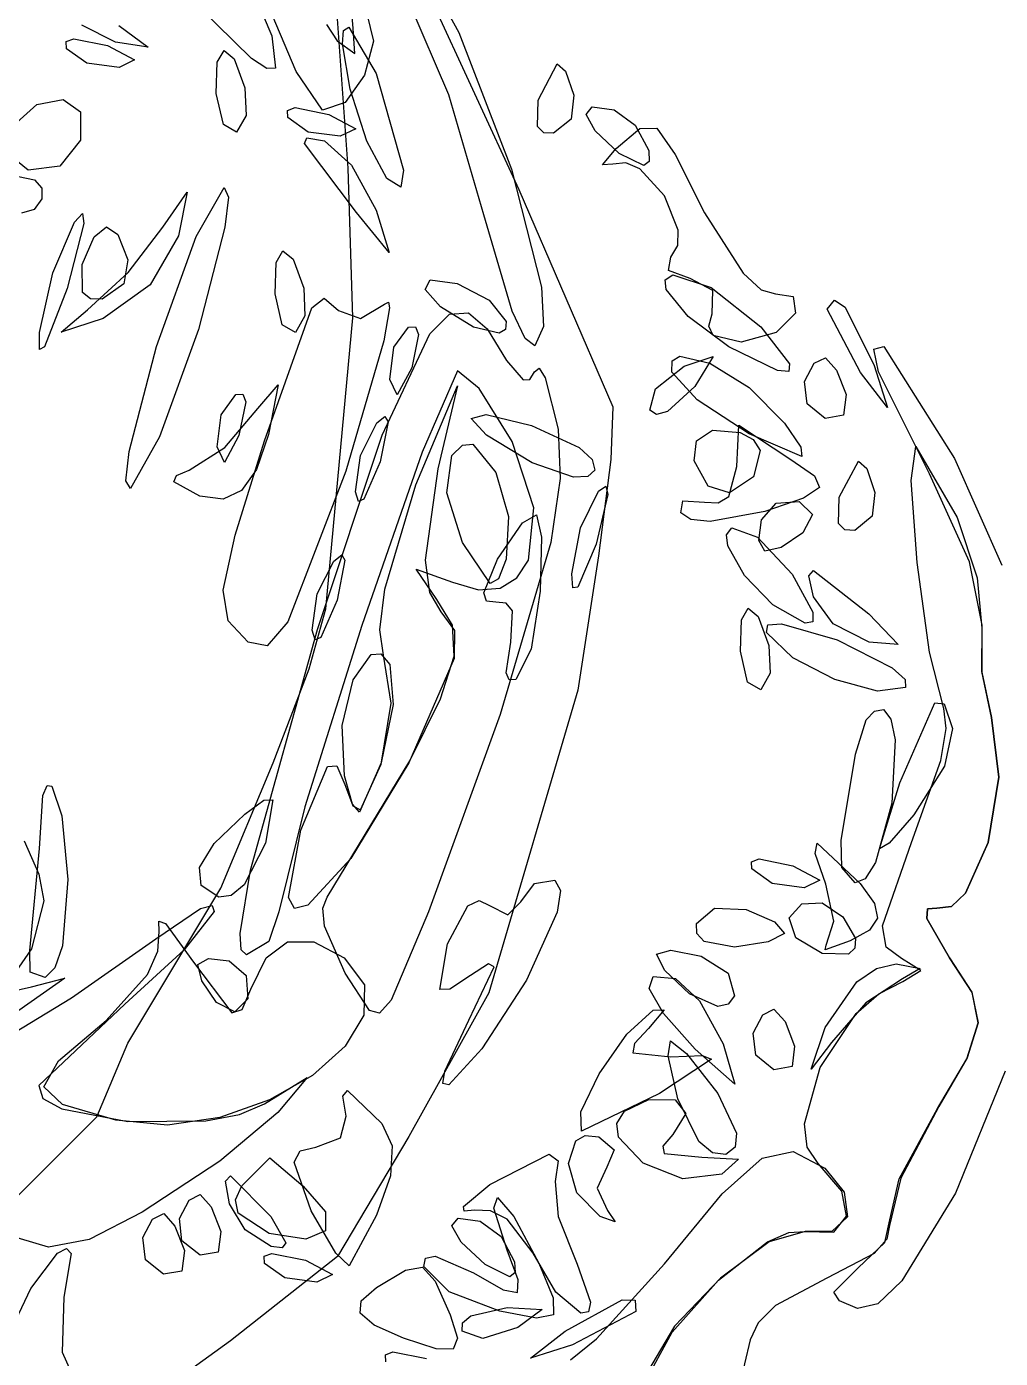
# Model space of a CAD drawing. Extents: x -886 to 651, y -59 to 942.
# Drawn here: x -195.54 to -174.83, y 28.37 to 56.71 of the extents above; entities that cross this region are included whole.
import ezdxf

# ---------------------------------------------------------------- set-up
doc = ezdxf.new("R2010")
doc.units = 0

msp = doc.modelspace()

# ---------------------------------------------------------------- linework, layer by layer
at = {"layer": 'IMAGES'}
for p, q in [((-187.19731, 57.859328), (-185.071933, 53.237257)), ((-188.70275, 53.691373), (-188.92968, 56.869108)), ((-188.5996, 50.513638), (-188.70275, 53.691373)), ((-185.071933, 53.237257), (-183.07035, 48.615188)), ((-189.17772, 44.322228), (-188.5996, 50.513638)), ((-183.07035, 48.615188), (-183.116653, 47.499621)), ((-183.116653, 47.499621), (-183.379521, 45.447737)), ((-183.379521, 45.447737), (-183.81254, 42.589798)), ((-189.525926, 43.045671), (-189.17772, 44.322228)), ((-190.29198, 41.042002), (-189.525926, 43.045671)), ((-183.81254, 42.589798), (-185.71098, 36.152298)), ((-191.40624, 38.380818), (-190.29198, 41.042002)), ((-193.38671, 35.078088), (-191.40624, 38.380818)), ((-185.71098, 36.152298), (-187.413212, 33.098043)), ((-194.04687, 33.509728), (-193.38671, 35.078088)), ((-196.68944, 30.869108), (-194.04687, 33.509728)), ((-187.413212, 33.098043), (-188.92973, 30.539018)), ((-188.92973, 30.539018), (-191.199907, 28.744259)), ((-191.199907, 28.744259), (-194.21293, 26.578078))]:
    msp.add_line(p, q, dxfattribs=at)
at = {"layer": 'Layer 1'}
for p, q in [((-187.68934, 59.029459), (-186.349335, 56.580555)), ((-190.98927, 58.10323), (-190.3258, 56.506524)), ((-189.805695, 55.753217), (-190.534815, 57.47198)), ((-190.757182, 56.027756), (-191.87218, 57.123334)), ((-188.59519, 56.664317), (-188.634779, 57.19041)), ((-188.30347, 56.975203), (-188.15851, 56.394943)), ((-186.561154, 55.25298), (-187.38683, 57.185109)), ((-193.64985, 56.378262), (-194.362088, 56.73985)), ((-193.57945, 56.72639), (-192.951376, 56.271117)), ((-189.158583, 56.749165), (-188.93071, 56.403878)), ((-188.801324, 56.620254), (-188.68896, 56.69341)), ((-188.68896, 56.69341), (-188.10657, 55.705034)), ((-188.558238, 56.134384), (-188.59519, 56.664317)), ((-194.693515, 56.386055), (-194.532153, 56.448818)), ((-194.68635, 56.23642), (-194.693515, 56.386055)), ((-194.532153, 56.448818), (-193.81784, 56.30476)), ((-192.951376, 56.271117), (-193.64985, 56.378262)), ((-190.3258, 56.506524), (-190.24508, 55.818426)), ((-188.93071, 56.403878), (-188.558238, 56.134384)), ((-188.823437, 56.337928), (-188.801324, 56.620254)), ((-188.15851, 56.394943), (-188.354744, 55.671181)), ((-186.349335, 56.580555), (-185.223525, 53.670568)), ((-194.258423, 55.927209), (-194.68635, 56.23642)), ((-193.81784, 56.30476), (-193.243836, 55.996525)), ((-191.484317, 55.950589), (-191.338956, 56.199089)), ((-191.338956, 56.199089), (-191.125662, 56.020052)), ((-188.655034, 55.375743), (-188.823437, 56.337928)), ((-193.57317, 55.838516), (-194.258423, 55.927209)), ((-193.243836, 55.996525), (-193.57317, 55.83852)), ((-193.57317, 55.83852), (-193.57317, 55.838516)), ((-191.50748, 55.285064), (-191.484317, 55.950589)), ((-191.125662, 56.020052), (-190.8987, 55.402965)), ((-190.426399, 55.811611), (-190.757182, 56.027756)), ((-190.24508, 55.818426), (-190.426399, 55.811611)), ((-184.65905, 55.143209), (-184.25276, 55.910914)), ((-184.25276, 55.910914), (-184.07587, 55.756791)), ((-189.24622, 54.930753), (-189.805695, 55.753217)), ((-188.354744, 55.671181), (-188.761029, 55.088316)), ((-188.10657, 55.70504), (-187.522339, 53.653376)), ((-188.10657, 55.705034), (-188.10657, 55.70504)), ((-184.07587, 55.756791), (-183.90149, 55.246055)), ((-191.353229, 54.623881), (-191.50748, 55.285064)), ((-190.8987, 55.402965), (-190.870984, 54.817747)), ((-190.8987, 55.402965), (-190.8987, 55.402965)), ((-188.299998, 54.266817), (-188.655034, 55.375743)), ((-185.81266, 52.703309), (-186.561154, 55.25298)), ((-183.90149, 55.246055), (-183.958109, 54.739757)), ((-183.90149, 55.246055), (-183.90149, 55.246055)), ((-195.88747, 54.540159), (-195.318807, 55.0479)), ((-195.318807, 55.0479), (-194.762352, 55.156647)), ((-194.762352, 55.156647), (-194.394339, 54.89546)), ((-189.987205, 54.919399), (-189.825844, 54.982163)), ((-189.825844, 54.982163), (-189.11154, 54.838104)), ((-188.761029, 55.088316), (-189.24622, 54.930753)), ((-184.672484, 54.583201), (-184.65905, 55.143209)), ((-183.641605, 54.835956), (-183.507437, 55.000116)), ((-183.507437, 55.000116), (-183.0408, 54.933674)), ((-194.394339, 54.89546), (-194.391, 54.2934)), ((-190.870984, 54.817747), (-191.07426, 54.461607)), ((-189.98004, 54.769764), (-189.987205, 54.919399)), ((-189.552116, 54.460553), (-189.98004, 54.769764)), ((-189.11154, 54.838104), (-188.537528, 54.529869)), ((-183.958109, 54.739757), (-184.32987, 54.439725)), ((-183.44884, 54.489442), (-183.641605, 54.835956)), ((-183.0408, 54.933674), (-182.597466, 54.60806)), ((-191.07426, 54.461607), (-191.353229, 54.623881)), ((-188.86686, 54.37186), (-189.552116, 54.460553)), ((-188.537528, 54.529869), (-188.86686, 54.371864)), ((-184.540282, 54.447855), (-184.672484, 54.583201)), ((-184.32987, 54.439725), (-184.540282, 54.447855)), ((-182.93468, 54.00882), (-183.44884, 54.489442)), ((-182.99971, 54.114892), (-182.496484, 54.539295)), ((-182.597466, 54.60806), (-182.309, 54.0675)), ((-182.496484, 54.539295), (-182.139124, 54.542217)), ((-182.139124, 54.542217), (-181.742507, 53.988391)), ((-194.391, 54.2934), (-194.833687, 53.734894)), ((-194.391, 54.2934), (-194.391, 54.2934)), ((-189.62566, 54.221138), (-189.581681, 54.336429)), ((-188.52474, 52.748408), (-189.62566, 54.221138)), ((-189.581681, 54.336429), (-189.20456, 54.272548)), ((-189.20456, 54.272548), (-188.62774, 53.760949)), ((-188.86686, 54.371864), (-188.86686, 54.37186)), ((-187.87458, 53.47111), (-188.299998, 54.266817)), ((-183.290759, 53.766572), (-182.99971, 54.114892)), ((-195.50463, 53.654319), (-195.960897, 54.02169)), ((-182.41067, 53.752469), (-182.93468, 54.00882)), ((-182.298838, 53.839331), (-182.41067, 53.752469)), ((-182.309, 54.0675), (-182.298838, 53.839331)), ((-182.309, 54.0675), (-182.309, 54.0675)), ((-181.742507, 53.988391), (-181.12151, 52.742552)), ((-196.01318, 53.578905), (-195.370229, 53.447799)), ((-194.833687, 53.734894), (-195.50463, 53.654319)), ((-188.62774, 53.760949), (-188.10363, 52.799818)), ((-187.522339, 53.653376), (-187.577146, 53.287602)), ((-185.223525, 53.670568), (-184.591605, 51.161753)), ((-183.07441, 53.776639), (-183.290759, 53.766572)), ((-182.794523, 53.805948), (-183.07441, 53.776639)), ((-182.500761, 53.677161), (-182.794523, 53.805948)), ((-181.970782, 53.10352), (-182.500761, 53.677161)), ((-195.370229, 53.447799), (-195.217337, 53.270927)), ((-195.217337, 53.270927), (-195.21189, 53.043277)), ((-191.93346, 52.242744), (-191.33351, 53.27962)), ((-191.33351, 53.27962), (-191.245087, 53.075091)), ((-187.577146, 53.287602), (-187.87458, 53.47111)), ((-195.21189, 53.043277), (-195.374147, 52.817614)), ((-192.63974, 52.438829), (-192.124401, 53.186019)), ((-192.124401, 53.186019), (-192.30564, 52.252368)), ((-191.245087, 53.075091), (-191.319216, 52.437427)), ((-181.68281, 52.372151), (-181.970782, 53.10352)), ((-195.374147, 52.817614), (-195.64488, 52.735149)), ((-194.51848, 52.547232), (-194.349568, 52.726538)), ((-194.349568, 52.726538), (-194.323212, 52.520392)), ((-187.830551, 51.90307), (-188.52474, 52.748408)), ((-188.10363, 52.799818), (-187.830551, 51.90307)), ((-188.10363, 52.799818), (-188.10363, 52.799818)), ((-185.209504, 50.651508), (-185.81266, 52.703309)), ((-181.12151, 52.742552), (-181.12147, 52.74254)), ((-181.12147, 52.74254), (-180.301226, 51.461404)), ((-194.979347, 51.469571), (-194.51848, 52.547232)), ((-194.323212, 52.520392), (-194.67732, 51.136862)), ((-194.102834, 52.233247), (-193.842211, 52.448084)), ((-193.842211, 52.448084), (-193.595106, 52.286669)), ((-193.381238, 51.473756), (-192.63974, 52.438829)), ((-191.319216, 52.437427), (-191.883, 50.25914)), ((-194.35552, 51.644418), (-194.102834, 52.233247)), ((-193.595106, 52.286669), (-193.38297, 51.746743)), ((-192.30564, 52.252367), (-192.909341, 51.210384)), ((-192.77773, 49.90326), (-191.93346, 52.242744)), ((-192.30564, 52.252368), (-192.30564, 52.252367)), ((-181.691556, 52.046204), (-181.68281, 52.372151)), ((-190.231622, 51.687192), (-190.086251, 51.93569)), ((-190.086251, 51.93569), (-189.872955, 51.756653)), ((-181.83518, 51.799489), (-181.691556, 52.046204)), ((-194.34794, 51.050433), (-194.35552, 51.644418)), ((-193.38297, 51.746743), (-193.473934, 51.231621)), ((-193.38297, 51.746743), (-193.38297, 51.746743)), ((-190.25479, 51.021669), (-190.231622, 51.687192)), ((-189.872955, 51.756653), (-189.64601, 51.13957)), ((-181.886866, 51.514497), (-181.83518, 51.799489)), ((-195.26383, 50.197582), (-194.979347, 51.469571)), ((-194.24287, 50.679259), (-193.381238, 51.473756)), ((-187.058886, 51.115045), (-186.954814, 51.319006)), ((-186.954814, 51.319006), (-186.38477, 51.242044)), ((-181.957632, 51.317091), (-181.7942, 51.425135)), ((-181.939202, 51.116241), (-181.957632, 51.317091)), ((-181.42385, 51.348547), (-181.886866, 51.514497)), ((-181.7942, 51.425135), (-180.979306, 51.153204)), ((-180.944531, 51.094224), (-181.42385, 51.348547)), ((-180.301226, 51.461404), (-179.914614, 51.106895)), ((-194.67734, 51.13687), (-195.157072, 49.891722)), ((-194.67732, 51.136862), (-194.67734, 51.13687)), ((-194.18261, 50.91162), (-194.34794, 51.050433)), ((-193.473934, 51.231621), (-193.92828, 50.910373)), ((-192.909341, 51.210384), (-193.90878, 50.492797)), ((-190.100537, 50.360486), (-190.25479, 51.021669)), ((-189.64601, 51.13957), (-189.618292, 50.554352)), ((-189.64601, 51.13957), (-189.64601, 51.13957)), ((-186.738753, 50.741755), (-187.058886, 51.115045)), ((-186.38477, 51.242044), (-185.703748, 50.888424)), ((-184.591605, 51.161753), (-184.548258, 50.327241)), ((-181.46803, 50.537938), (-181.939202, 51.116241)), ((-180.979306, 51.153204), (-179.9231, 50.317345)), ((-180.95695, 50.596761), (-180.944531, 51.094224)), ((-179.914614, 51.106895), (-179.60981, 51.01852)), ((-179.60981, 51.01852), (-179.23757, 50.962778)), ((-193.92828, 50.910373), (-194.18261, 50.91162)), ((-190.4817, 47.893193), (-189.475847, 50.720755)), ((-189.475847, 50.720755), (-189.207322, 50.92873)), ((-189.207322, 50.92873), (-188.9069, 50.663893)), ((-188.439417, 50.498708), (-187.92554, 50.804058)), ((-187.821517, 50.721734), (-187.942585, 50.024159)), ((-187.92554, 50.804058), (-187.843699, 50.847092)), ((-187.843699, 50.847092), (-187.821517, 50.721734)), ((-186.03618, 50.310727), (-186.738753, 50.741755)), ((-185.703748, 50.888424), (-185.342, 50.4358)), ((-179.23757, 50.962778), (-179.18471, 50.61245)), ((-178.51359, 50.696798), (-178.35879, 50.885458)), ((-178.35879, 50.885458), (-178.130643, 50.736925)), ((-178.130643, 50.736925), (-177.51353, 49.499208)), ((-194.802605, 50.207833), (-194.24287, 50.679259)), ((-193.90878, 50.492797), (-194.802605, 50.207833)), ((-189.618292, 50.554352), (-189.82156, 50.198212)), ((-188.9069, 50.663893), (-188.439417, 50.498708)), ((-186.964889, 50.169949), (-186.542015, 50.59071)), ((-186.542015, 50.59071), (-186.143592, 50.61497)), ((-186.143592, 50.61497), (-185.747138, 50.274714)), ((-185.342, 50.4358), (-185.355205, 50.264088)), ((-185.342, 50.4358), (-185.342, 50.4358)), ((-184.937814, 50.073632), (-185.209504, 50.651508)), ((-180.603236, 49.893856), (-181.46803, 50.537938)), ((-181.028525, 50.333217), (-180.95695, 50.596761)), ((-179.18471, 50.61245), (-179.595915, 50.198335)), ((-177.80489, 49.346308), (-178.51359, 50.696798)), ((-195.266697, 49.835365), (-195.26383, 50.197582)), ((-191.883, 50.25914), (-192.709606, 47.976315)), ((-191.883, 50.25914), (-191.883, 50.25914)), ((-189.82156, 50.198212), (-190.100537, 50.360486)), ((-187.973916, 48.010985), (-186.964889, 50.169949)), ((-187.726481, 49.885025), (-187.41727, 50.312951)), ((-187.41727, 50.312951), (-187.267637, 50.320115)), ((-187.204879, 50.158754), (-187.34897, 49.444447)), ((-187.267637, 50.320115), (-187.204879, 50.158754)), ((-185.490486, 50.18327), (-186.03618, 50.310727)), ((-185.747138, 50.274714), (-185.33017, 49.601928)), ((-185.355205, 50.264088), (-185.490486, 50.18327)), ((-184.548258, 50.327241), (-184.73327, 49.916369)), ((-180.939186, 50.134004), (-181.028525, 50.333217)), ((-179.595915, 50.198335), (-180.33943, 49.989243)), ((-179.9231, 50.317345), (-179.9231, 50.31734)), ((-179.9231, 50.31734), (-179.312031, 49.533789)), ((-195.157072, 49.891722), (-195.266697, 49.835365)), ((-193.359182, 47.668313), (-192.77773, 49.90326)), ((-187.942585, 50.024159), (-188.7516, 47.249758)), ((-187.81517, 49.199771), (-187.726481, 49.885025)), ((-184.73327, 49.916369), (-184.937814, 50.073632)), ((-180.33943, 49.989243), (-180.939186, 50.134004)), ((-179.56737, 49.387625), (-180.603236, 49.893856)), ((-177.521031, 49.843628), (-177.30996, 49.900614)), ((-177.30996, 49.900614), (-175.80689, 47.516464)), ((-185.33017, 49.60195), (-184.980069, 49.189548)), ((-185.33017, 49.601928), (-185.33017, 49.60195)), ((-181.81747, 49.357721), (-181.809785, 49.596436)), ((-181.809785, 49.596436), (-181.649015, 49.696607)), ((-181.649015, 49.696607), (-181.007531, 49.54442)), ((-181.55616, 49.478823), (-180.939774, 49.688308)), ((-180.939774, 49.688308), (-181.32946, 49.046825)), ((-178.789415, 49.545981), (-178.55232, 49.661697)), ((-178.55232, 49.661697), (-178.316135, 49.398475)), ((-177.424909, 49.359414), (-177.521031, 49.843628)), ((-187.34893, 49.444442), (-187.657166, 48.870435)), ((-187.34897, 49.444447), (-187.34893, 49.444442)), ((-186.37502, 49.381722), (-187.128777, 47.652454)), ((-185.913299, 49.003918), (-186.37502, 49.381722)), ((-184.836358, 49.19972), (-184.73388, 49.362313)), ((-184.73388, 49.362313), (-184.639465, 49.438533)), ((-184.639465, 49.438533), (-184.513846, 49.233728)), ((-182.165592, 49.000372), (-181.55616, 49.478823)), ((-181.280323, 48.765326), (-181.81747, 49.357721)), ((-181.007531, 49.54442), (-180.17165, 49.027377)), ((-179.325563, 49.36578), (-179.56737, 49.387625)), ((-179.312031, 49.533789), (-179.325563, 49.36578)), ((-178.99513, 49.154219), (-178.789415, 49.545981)), ((-178.316135, 49.398475), (-178.11262, 48.879168)), ((-177.229445, 48.603807), (-177.80489, 49.346308)), ((-177.51353, 49.499208), (-177.229445, 48.603807)), ((-177.51353, 49.499208), (-177.51353, 49.499208)), ((-176.3403, 47.190954), (-177.424909, 49.359414)), ((-190.61944, 48.5812), (-190.191865, 49.087148)), ((-190.191865, 49.087148), (-190.39474, 48.027049)), ((-187.657166, 48.870435), (-187.81517, 49.199771)), ((-187.25776, 46.959543), (-186.37341, 49.064583)), ((-186.37341, 49.064583), (-186.79112, 47.295963)), ((-184.980069, 49.189548), (-184.836358, 49.19972)), ((-184.513846, 49.233728), (-184.23454, 48.141293)), ((-181.32946, 49.046825), (-181.911974, 48.517075)), ((-181.32946, 49.046825), (-181.32946, 49.046825)), ((-180.17165, 49.027377), (-179.42, 48.271691)), ((-178.941613, 48.681661), (-178.99513, 49.154219)), ((-191.399071, 48.448236), (-191.08986, 48.876162)), ((-191.08986, 48.876162), (-190.940225, 48.883326)), ((-190.940225, 48.883326), (-190.877465, 48.721965)), ((-185.21394, 47.880042), (-185.913299, 49.003918)), ((-182.28667, 48.549054), (-182.165592, 49.000372)), ((-180.16959, 48.044491), (-181.280323, 48.765326)), ((-178.11262, 48.879168), (-178.168363, 48.440659)), ((-178.11262, 48.879168), (-178.11262, 48.879168)), ((-191.48776, 47.762982), (-191.399071, 48.448236)), ((-191.321687, 47.74901), (-190.61944, 48.5812)), ((-190.877465, 48.721965), (-191.02156, 48.007658)), ((-186.085014, 48.370953), (-185.765969, 48.45212)), ((-185.765969, 48.45212), (-184.80005, 48.219925)), ((-182.141003, 48.454682), (-182.28667, 48.549054)), ((-181.911974, 48.517075), (-182.141003, 48.454682)), ((-178.55544, 48.37169), (-178.941613, 48.681661)), ((-188.439203, 47.579103), (-188.0876, 48.276379)), ((-188.0876, 48.276379), (-187.919552, 48.409961)), ((-187.850806, 48.298393), (-188.0201, 47.448467)), ((-187.919552, 48.409961), (-187.850806, 48.298393)), ((-185.757902, 48.015619), (-186.085014, 48.370953)), ((-184.80005, 48.219925), (-183.787988, 47.749472)), ((-180.43608, 47.34506), (-180.39228, 48.224782)), ((-180.39228, 48.224782), (-179.28809, 47.499076)), ((-179.42, 48.2717), (-179.071579, 47.75815)), ((-179.42, 48.271691), (-179.42, 48.2717)), ((-178.168363, 48.440659), (-178.55544, 48.37169)), ((-192.709606, 47.976315), (-193.32721, 46.88278)), ((-191.02152, 48.007653), (-191.329756, 47.433646)), ((-191.10631, 45.886536), (-190.4817, 47.893193)), ((-191.02156, 48.007658), (-191.02152, 48.007653)), ((-190.39474, 48.02705), (-190.652091, 47.285311)), ((-190.39474, 48.027049), (-190.39474, 48.02705)), ((-189.35053, 43.882198), (-187.973916, 48.010985)), ((-184.78535, 47.425318), (-185.757902, 48.015619)), ((-184.74902, 46.467156), (-185.21394, 47.880042)), ((-184.23454, 48.141293), (-184.193412, 47.095823)), ((-181.344389, 47.46598), (-181.295499, 47.891521)), ((-181.295499, 47.891521), (-180.950942, 48.122477)), ((-180.950942, 48.122477), (-180.36159, 48.073961)), ((-180.36159, 48.073961), (-180.083567, 47.919691)), ((-179.05252, 47.55754), (-180.16959, 48.044491)), ((-180.083567, 47.919691), (-179.937489, 47.690053)), ((-193.428883, 47.044815), (-193.359182, 47.668313)), ((-192.08224, 47.2719), (-191.321687, 47.74901)), ((-191.329756, 47.433646), (-191.48776, 47.762982)), ((-187.128777, 47.652454), (-188.406481, 43.966181)), ((-186.49287, 47.578309), (-186.266811, 47.802066)), ((-186.266811, 47.802066), (-186.045805, 47.82099)), ((-186.045805, 47.82099), (-185.56073, 47.22209)), ((-183.787988, 47.749472), (-183.514386, 47.496394)), ((-179.937489, 47.690053), (-180.07834, 47.128734)), ((-179.071579, 47.75815), (-179.05252, 47.55754)), ((-176.725897, 47.047683), (-176.62938, 47.771542)), ((-176.62938, 47.771542), (-175.75097, 46.263402)), ((-188.54602, 46.805529), (-188.439203, 47.579103)), ((-188.02006, 47.448466), (-188.363657, 46.652877)), ((-188.0201, 47.448467), (-188.02006, 47.448466)), ((-186.605, 46.789086), (-186.49287, 47.578309)), ((-183.907329, 47.119218), (-184.78535, 47.425318)), ((-183.514386, 47.496394), (-183.4546, 47.27285)), ((-181.04674, 46.930741), (-181.344389, 47.46598)), ((-180.606304, 46.708374), (-180.43608, 47.34506)), ((-179.28809, 47.499076), (-179.28814, 47.49907)), ((-179.28814, 47.49907), (-178.780263, 47.147702)), ((-178.25606, 46.693054), (-177.84977, 47.460758)), ((-177.84977, 47.460758), (-177.67288, 47.306635)), ((-175.80689, 47.51647), (-174.797945, 45.246202)), ((-175.80689, 47.516464), (-175.80689, 47.51647)), ((-193.32721, 46.88278), (-193.428883, 47.044815)), ((-192.405141, 47.019965), (-192.353515, 47.154715)), ((-192.353515, 47.154715), (-192.08224, 47.2719)), ((-190.652091, 47.285311), (-190.964875, 46.834886)), ((-188.7516, 47.249763), (-189.984517, 44.042762)), ((-188.7516, 47.249758), (-188.7516, 47.249763)), ((-186.79104, 47.295963), (-187.065636, 45.351791)), ((-186.79112, 47.295963), (-186.79104, 47.295963)), ((-185.56073, 47.22209), (-185.288359, 46.285924)), ((-185.56073, 47.22209), (-185.56073, 47.22209)), ((-184.193412, 47.095823), (-184.386605, 45.727606)), ((-183.605958, 47.136066), (-183.907329, 47.119218)), ((-183.45455, 47.27285), (-183.605958, 47.136066)), ((-183.4546, 47.27285), (-183.45455, 47.27285)), ((-180.07834, 47.128733), (-180.586863, 46.786914)), ((-180.07834, 47.128734), (-180.07834, 47.128733)), ((-178.780263, 47.147702), (-178.675336, 46.900427)), ((-177.67288, 47.306635), (-177.4985, 46.795898)), ((-176.597158, 45.302244), (-176.725897, 47.047683)), ((-175.484325, 45.318826), (-176.3403, 47.190954)), ((-191.85754, 46.71775), (-192.405141, 47.019965)), ((-190.964875, 46.834886), (-191.358291, 46.653218)), ((-188.483622, 46.600125), (-188.54602, 46.805529)), ((-187.922794, 44.736715), (-187.25776, 46.959543)), ((-186.26938, 45.732409), (-186.605, 46.789086)), ((-183.755648, 46.041927), (-183.37366, 46.819473)), ((-183.175301, 46.749982), (-183.42686, 45.694153)), ((-183.37366, 46.819473), (-183.21737, 46.926482)), ((-183.21737, 46.926482), (-183.175301, 46.749982)), ((-180.586863, 46.786914), (-181.04674, 46.930741)), ((-178.675336, 46.900427), (-179.014134, 46.674788)), ((-177.4985, 46.795898), (-177.555119, 46.289601)), ((-177.4985, 46.795898), (-177.4985, 46.795898)), ((-191.358291, 46.653218), (-191.85754, 46.71775)), ((-188.363657, 46.652877), (-188.483622, 46.600125)), ((-184.863914, 45.357632), (-184.74902, 46.467156)), ((-181.62737, 46.35953), (-181.579435, 46.619026)), ((-181.579435, 46.619026), (-181.12182, 46.59055)), ((-181.12182, 46.59055), (-180.830577, 46.573957)), ((-180.830577, 46.573957), (-180.606304, 46.708374)), ((-179.91203, 46.212421), (-179.599501, 46.570893)), ((-179.014134, 46.674788), (-179.83743, 46.38833)), ((-179.599501, 46.570893), (-179.1056, 46.606571)), ((-179.1056, 46.606571), (-178.826237, 46.32989)), ((-178.269494, 46.133046), (-178.25606, 46.693054)), ((-185.288359, 46.285924), (-185.33725, 45.37619)), ((-184.993502, 46.149548), (-184.697504, 46.316862)), ((-184.697504, 46.316862), (-184.588126, 45.844911)), ((-181.410707, 46.218075), (-181.62737, 46.35953)), ((-181.001009, 46.176354), (-181.410707, 46.218075)), ((-179.83743, 46.38833), (-181.001009, 46.176354)), ((-179.965304, 45.773151), (-179.91203, 46.212421)), ((-178.826237, 46.32989), (-179.0295, 45.93737)), ((-177.555119, 46.289601), (-177.92688, 45.98957)), ((-175.75097, 46.263402), (-175.751, 46.2634)), ((-175.751, 46.2634), (-175.321935, 44.975982)), ((-185.52323, 45.378369), (-184.993502, 46.149548)), ((-183.94556, 45.061253), (-183.755648, 46.041927)), ((-180.652048, 45.895294), (-180.54402, 46.04484)), ((-180.54402, 46.04484), (-179.993004, 45.844691)), ((-179.0295, 45.93737), (-179.492017, 45.625645)), ((-179.0295, 45.93737), (-179.0295, 45.93737)), ((-178.137292, 45.9977), (-178.269494, 46.133046)), ((-177.92688, 45.98957), (-178.137292, 45.9977)), ((-191.354685, 44.715254), (-191.10631, 45.886536)), ((-185.681043, 44.860487), (-186.26938, 45.732409)), ((-184.386605, 45.727606), (-185.46633, 42.070313)), ((-184.588126, 45.844911), (-184.61826, 44.698294)), ((-183.42682, 45.694156), (-183.815111, 44.782973)), ((-183.42686, 45.694153), (-183.42682, 45.694156)), ((-180.627992, 45.65699), (-180.652048, 45.895294)), ((-180.274545, 45.032212), (-180.627992, 45.65699)), ((-179.993004, 45.844691), (-179.25778, 45.054093)), ((-179.83593, 45.543219), (-179.965304, 45.773151)), ((-179.492017, 45.625645), (-179.83593, 45.543219)), ((-189.356103, 44.637405), (-189.0045, 45.33468)), ((-189.0045, 45.33468), (-188.836456, 45.46826)), ((-188.76771, 45.35669), (-188.937, 44.506767)), ((-188.836456, 45.46826), (-188.76771, 45.35669)), ((-187.065636, 45.351791), (-186.972465, 44.668734)), ((-185.813011, 44.662554), (-185.52323, 45.378369)), ((-185.33725, 45.37619), (-185.504622, 44.954838)), ((-185.1111, 44.982154), (-184.863914, 45.357632)), ((-186.81195, 44.520303), (-187.255082, 45.162207)), ((-187.255082, 45.162207), (-186.4787, 44.887372)), ((-183.921076, 44.763047), (-183.94556, 45.061253)), ((-179.25778, 45.054093), (-179.25778, 45.05409)), ((-179.25778, 45.05409), (-178.819588, 44.249787)), ((-178.901272, 45.024982), (-178.806641, 45.134658)), ((-178.806641, 45.134658), (-177.62927, 44.21103)), ((-176.335544, 43.398779), (-176.597158, 45.302244)), ((-175.21836, 43.968974), (-175.484325, 45.318826)), ((-186.4787, 44.887372), (-185.92957, 44.720815)), ((-185.504622, 44.954838), (-185.681043, 44.860487)), ((-185.470011, 44.761145), (-185.1111, 44.982154)), ((-183.815111, 44.782973), (-183.921076, 44.763047)), ((-179.665513, 44.40671), (-180.274545, 45.032212)), ((-178.80595, 44.577765), (-178.901272, 45.024982)), ((-175.321935, 44.975982), (-175.22773, 43.90621)), ((-191.252232, 44.061588), (-191.354685, 44.715254)), ((-189.46292, 43.86383), (-189.356103, 44.637405)), ((-188.93696, 44.506766), (-189.280557, 43.711178)), ((-188.937, 44.506767), (-188.93696, 44.506766)), ((-188.026932, 43.873434), (-187.922794, 44.736715)), ((-186.972465, 44.668734), (-186.72734, 44.258763)), ((-186.477749, 43.969806), (-186.81195, 44.520303)), ((-185.92957, 44.720815), (-185.470011, 44.761145)), ((-185.755713, 44.482163), (-185.813011, 44.662554)), ((-185.56193, 44.460284), (-185.755713, 44.482163)), ((-184.61828, 44.69829), (-184.808665, 43.460109)), ((-184.61826, 44.698294), (-184.61828, 44.69829)), ((-178.382619, 44.003276), (-178.80595, 44.577765)), ((-186.72734, 44.258763), (-186.440422, 43.861421)), ((-185.339879, 44.443631), (-185.56193, 44.460284)), ((-185.205561, 44.27747), (-185.339879, 44.443631)), ((-185.24214, 43.608432), (-185.205561, 44.27747)), ((-180.336553, 44.085045), (-180.191186, 44.333543)), ((-180.191186, 44.333543), (-179.977894, 44.154506)), ((-178.98273, 44.01669), (-179.665513, 44.40671)), ((-178.819588, 44.249787), (-178.82148, 44.044818)), ((-177.62927, 44.21103), (-177.62924, 44.21103)), ((-177.62924, 44.21103), (-177.003966, 43.560371)), ((-190.82436, 43.607783), (-191.252232, 44.061588)), ((-189.984517, 44.042762), (-190.420968, 43.536058)), ((-188.406481, 43.966181), (-189.618067, 40.110629)), ((-186.445102, 43.315344), (-186.477749, 43.969806)), ((-180.35972, 43.419522), (-180.336553, 44.085045)), ((-179.977894, 44.154506), (-179.75095, 43.537423)), ((-179.80421, 43.818836), (-179.775325, 43.97764)), ((-179.775325, 43.97764), (-179.481735, 44.00044)), ((-179.481735, 44.00044), (-178.29811, 43.659008)), ((-178.82148, 44.044818), (-178.98273, 44.01669)), ((-177.61794, 43.607378), (-178.382619, 44.003276)), ((-175.222917, 42.989647), (-175.21836, 43.968974)), ((-190.776174, 38.762903), (-189.35053, 43.882198)), ((-189.400522, 43.658425), (-189.46292, 43.86383)), ((-189.280557, 43.711178), (-189.400522, 43.658425)), ((-187.94858, 43.334183), (-188.026932, 43.873434)), ((-186.440422, 43.861421), (-186.443451, 43.266021)), ((-179.246567, 43.279463), (-179.80421, 43.818836)), ((-178.29811, 43.659008), (-177.130071, 43.067111)), ((-175.22773, 43.90621), (-175.225245, 42.971483)), ((-190.420968, 43.536058), (-190.82436, 43.607783)), ((-188.591673, 42.811114), (-188.210073, 43.351814)), ((-188.210073, 43.351814), (-188.004559, 43.359412)), ((-188.004559, 43.359412), (-187.81123, 43.137697)), ((-185.341237, 42.956655), (-185.24214, 43.608432)), ((-184.808665, 43.460109), (-185.13516, 42.81534)), ((-180.205476, 42.758339), (-180.35972, 43.419522)), ((-179.75095, 43.537423), (-179.723233, 42.952205)), ((-179.75095, 43.537423), (-179.75095, 43.537423)), ((-177.003966, 43.560371), (-177.61794, 43.607378)), ((-176.03344, 42.200842), (-176.335544, 43.398779)), ((-187.785245, 42.316324), (-187.94858, 43.334183)), ((-187.81123, 43.137702), (-187.74193, 42.281461)), ((-187.81123, 43.137697), (-187.81123, 43.137702)), ((-186.443451, 43.266021), (-187.41309, 41.041203)), ((-186.739295, 42.405712), (-186.445102, 43.315344)), ((-178.351867, 42.818866), (-179.246567, 43.279463)), ((-177.130071, 43.067111), (-176.853347, 42.818798)), ((-188.824048, 41.840474), (-188.591673, 42.811114)), ((-185.274591, 42.809178), (-185.341237, 42.956655)), ((-185.13516, 42.81534), (-185.274591, 42.809178)), ((-179.723233, 42.952205), (-179.9265, 42.596065)), ((-177.443552, 42.565179), (-178.351867, 42.818866)), ((-176.853347, 42.818798), (-176.84506, 42.646538)), ((-175.225245, 42.971483), (-175.01675, 42.00874)), ((-175.01734, 42.008354), (-175.222917, 42.989647)), ((-179.9265, 42.596065), (-180.205476, 42.758339)), ((-176.84506, 42.646536), (-177.443552, 42.565179)), ((-176.84506, 42.646538), (-176.84506, 42.646536)), ((-187.74193, 42.281461), (-188.00026, 41.040862)), ((-187.99568, 41.018343), (-187.785245, 42.316324)), ((-187.38561, 41.089703), (-186.739295, 42.405712)), ((-176.97153, 40.616005), (-176.224059, 42.323577)), ((-176.224059, 42.323577), (-176.023187, 42.296119)), ((-176.023187, 42.296119), (-175.84474, 41.776785)), ((-185.46633, 42.070313), (-186.989402, 37.872715)), ((-177.90869, 41.230696), (-177.683339, 41.958245)), ((-177.683339, 41.958245), (-177.507457, 42.146116)), ((-177.507457, 42.146116), (-177.31539, 42.175389)), ((-177.31539, 42.175389), (-177.156055, 41.972931)), ((-177.156055, 41.972931), (-177.069298, 41.529852)), ((-175.982331, 41.774746), (-176.03344, 42.200842)), ((-174.863254, 40.736549), (-175.01734, 42.008354)), ((-175.01675, 42.00874), (-174.862664, 40.736935)), ((-188.77522, 40.764767), (-188.824048, 41.840474)), ((-176.094444, 41.094883), (-175.982331, 41.774746)), ((-175.84474, 41.77678), (-176.020734, 40.97372)), ((-175.84474, 41.776785), (-175.84474, 41.77678)), ((-177.069298, 41.529852), (-177.13693, 40.183299)), ((-189.14382, 38.189453), (-187.38561, 41.089703)), ((-178.21668, 39.390216), (-177.90869, 41.230696)), ((-176.71842, 39.348252), (-176.094444, 41.094883)), ((-189.70444, 39.614443), (-189.138276, 40.968761)), ((-189.138276, 40.968761), (-188.939765, 40.981052)), ((-188.939765, 40.981052), (-188.76754, 40.581146)), ((-187.41309, 41.041203), (-188.645949, 39.006964)), ((-188.00026, 41.040862), (-188.456241, 39.997236)), ((-188.435303, 40.04237), (-187.99568, 41.018343)), ((-176.020734, 40.97372), (-176.67363, 39.93728)), ((-195.19129, 40.352219), (-195.104189, 40.561282)), ((-195.104189, 40.561282), (-195.000379, 40.549451)), ((-195.000379, 40.549451), (-194.791594, 39.916487)), ((-188.609899, 40.162786), (-188.77522, 40.764767)), ((-188.76754, 40.581146), (-188.601498, 40.129974)), ((-177.40272, 39.216133), (-176.97153, 40.616005)), ((-175.089469, 39.346135), (-174.863254, 40.736549)), ((-174.862664, 40.736935), (-175.088879, 39.346521)), ((-195.26639, 39.218034), (-195.19129, 40.352219)), ((-190.89862, 39.953828), (-190.495298, 40.247945)), ((-190.495298, 40.247945), (-190.298984, 40.258901)), ((-190.298984, 40.258901), (-190.45681, 39.332014)), ((-191.549195, 39.326063), (-190.89862, 39.953828)), ((-189.618067, 40.110629), (-190.17347, 37.873522)), ((-188.456241, 39.997236), (-188.609899, 40.162786)), ((-188.601498, 40.129974), (-188.435303, 40.04237)), ((-177.13693, 40.183302), (-177.485383, 38.924271)), ((-177.13693, 40.183299), (-177.13693, 40.183302)), ((-194.791594, 39.916487), (-194.66287, 38.560087)), ((-176.67363, 39.93728), (-177.193698, 39.335472)), ((-195.592742, 39.386533), (-195.274802, 38.678304)), ((-189.970931, 38.181933), (-189.70444, 39.614443)), ((-178.203874, 38.81638), (-178.21668, 39.390216)), ((-195.46824, 37.050124), (-195.26639, 39.218034)), ((-191.859841, 38.815883), (-191.549195, 39.326063)), ((-190.45681, 39.332018), (-190.914654, 38.448989)), ((-190.45681, 39.332014), (-190.45681, 39.332018)), ((-178.765137, 39.117587), (-178.722581, 39.337399)), ((-178.53899, 38.463413), (-178.765137, 39.117587)), ((-178.722581, 39.337399), (-177.81088, 38.474243)), ((-177.193698, 39.335472), (-177.40272, 39.216133)), ((-177.337709, 37.574294), (-176.71842, 39.348252)), ((-175.57105, 38.272117), (-175.089469, 39.346135)), ((-175.088879, 39.346521), (-175.57046, 38.272504)), ((-191.827402, 38.43342), (-191.859841, 38.815883)), ((-188.645949, 39.006964), (-189.558331, 38.016657)), ((-180.120616, 38.935548), (-179.959257, 38.998312)), ((-180.11345, 38.785913), (-180.120616, 38.935548)), ((-179.959257, 38.998312), (-179.24495, 38.854253)), ((-179.24495, 38.854253), (-178.670946, 38.546019)), ((-177.91443, 38.489152), (-178.203874, 38.81638)), ((-177.485383, 38.924271), (-177.702588, 38.575929)), ((-195.274802, 38.678304), (-195.1731, 38.107515)), ((-194.66287, 38.56009), (-194.776619, 37.147331)), ((-194.66287, 38.560087), (-194.66287, 38.56009)), ((-190.99441, 37.412059), (-190.776174, 38.762903)), ((-184.734221, 38.477934), (-184.30542, 38.545094)), ((-184.30542, 38.545094), (-184.182685, 38.331033)), ((-179.685535, 38.476703), (-180.11345, 38.785913)), ((-178.670946, 38.546019), (-179.00028, 38.388013)), ((-177.702588, 38.575929), (-177.91443, 38.489152)), ((-191.44872, 38.188808), (-191.827402, 38.43342)), ((-190.914654, 38.448989), (-191.188433, 38.222286)), ((-185.02599, 38.086089), (-184.734221, 38.477934)), ((-184.182685, 38.331033), (-184.253555, 37.867579)), ((-179.00028, 38.38801), (-179.685535, 38.476703)), ((-179.00028, 38.388013), (-179.00028, 38.38801)), ((-178.369228, 37.672407), (-178.53899, 38.463413)), ((-177.81088, 38.474243), (-177.81073, 38.474233)), ((-177.81073, 38.474233), (-177.51005, 38.05299)), ((-175.86856, 37.989697), (-175.57105, 38.272117)), ((-175.57046, 38.272504), (-175.86797, 37.990084)), ((-195.1731, 38.107515), (-195.434033, 37.085697)), ((-191.840268, 37.944793), (-191.592325, 38.010799)), ((-191.592325, 38.010799), (-191.55073, 37.880027)), ((-191.188433, 38.222286), (-191.44872, 38.188808)), ((-189.838311, 37.947869), (-189.970931, 38.181933)), ((-189.558331, 38.016657), (-189.838311, 37.947869)), ((-189.241628, 37.950672), (-189.14382, 38.189453)), ((-186.58462, 37.195704), (-186.152573, 38.001894)), ((-186.152573, 38.001894), (-185.913411, 38.118198)), ((-185.913411, 38.118198), (-185.69519, 38.010009)), ((-185.69519, 38.010009), (-185.302675, 37.806728)), ((-185.302675, 37.806728), (-185.02599, 38.086089)), ((-179.32325, 37.745231), (-179.052681, 38.040808)), ((-179.052681, 38.040808), (-178.61682, 38.062968)), ((-178.61682, 38.062968), (-178.181705, 37.769345)), ((-177.51005, 38.05299), (-177.440728, 37.735953)), ((-176.18306, 37.949504), (-175.86856, 37.989697)), ((-175.86797, 37.990084), (-176.18247, 37.94989)), ((-192.79225, 37.298737), (-191.840268, 37.944793)), ((-191.55073, 37.880037), (-192.184376, 37.065344)), ((-191.55073, 37.880027), (-191.55073, 37.880037)), ((-190.17347, 37.873522), (-190.389344, 37.242751)), ((-189.202729, 37.565573), (-189.241628, 37.950672)), ((-186.989402, 37.872715), (-187.785337, 35.992748)), ((-184.253555, 37.867579), (-184.91029, 36.423264)), ((-181.2947, 37.627842), (-180.91002, 37.94952)), ((-180.91002, 37.94952), (-180.23458, 37.922666)), ((-180.23458, 37.922666), (-179.632476, 37.660489)), ((-179.179531, 37.320541), (-179.32325, 37.745231)), ((-178.181705, 37.769345), (-177.913, 37.3057)), ((-177.440728, 37.735953), (-177.609774, 37.483072)), ((-176.397022, 37.73173), (-176.382049, 37.935111)), ((-175.91068, 36.896244), (-176.397022, 37.73173)), ((-176.381459, 37.935497), (-176.396433, 37.732116)), ((-176.396433, 37.732116), (-175.91009, 36.89663)), ((-176.382049, 37.935111), (-176.18306, 37.949504)), ((-176.18247, 37.94989), (-176.381459, 37.935497)), ((-192.745505, 37.038358), (-192.71885, 37.456188)), ((-192.71885, 37.456188), (-192.723433, 37.67344)), ((-192.723433, 37.67344), (-192.587702, 37.623151)), ((-192.587702, 37.623151), (-191.99085, 36.805372)), ((-190.973334, 37.06881), (-190.99441, 37.412059)), ((-188.76459, 36.569093), (-189.202729, 37.565573)), ((-181.285702, 37.411589), (-181.2947, 37.627842)), ((-181.1299, 37.24405), (-181.285702, 37.411589)), ((-179.42413, 37.416391), (-179.765255, 37.234407)), ((-179.632476, 37.660489), (-179.42413, 37.416391)), ((-179.42413, 37.416391), (-179.42413, 37.416391)), ((-178.53599, 37.166163), (-178.369228, 37.672407)), ((-177.609774, 37.483072), (-178.0242, 37.254293)), ((-177.261099, 37.120104), (-177.337709, 37.574294)), ((-194.776619, 37.147331), (-194.935318, 36.685687)), ((-194.583018, 36.044972), (-192.79225, 37.298737)), ((-190.389344, 37.242751), (-190.86297, 36.958428)), ((-190.441654, 36.893646), (-189.988539, 37.232505)), ((-189.988539, 37.232505), (-189.430032, 37.235243)), ((-189.430032, 37.235243), (-188.78581, 36.895215)), ((-186.748568, 36.224128), (-186.58462, 37.195704)), ((-180.48426, 37.121567), (-181.1299, 37.24405)), ((-179.765255, 37.234407), (-180.48426, 37.121567)), ((-178.61942, 36.987962), (-179.179531, 37.320541)), ((-178.0242, 37.254293), (-178.553271, 37.066872)), ((-178.553271, 37.066872), (-178.53599, 37.166163)), ((-177.913, 37.3057), (-177.922277, 37.09973)), ((-177.913, 37.3057), (-177.913, 37.3057)), ((-176.93321, 36.883022), (-177.261099, 37.120104)), ((-195.434033, 37.085697), (-195.98454, 36.285445)), ((-195.461026, 36.588741), (-195.46824, 37.050124)), ((-192.184376, 37.065344), (-193.45196, 35.908377)), ((-192.966301, 36.542516), (-192.745505, 37.038358)), ((-191.89703, 36.753279), (-191.667089, 36.88265)), ((-191.667089, 36.88265), (-191.22783, 36.829359)), ((-190.86297, 36.958428), (-190.973334, 37.06881)), ((-190.7697, 36.225311), (-190.441654, 36.893646)), ((-188.78581, 36.895218), (-188.349923, 36.320621)), ((-188.78581, 36.895215), (-188.78581, 36.895218)), ((-182.14597, 36.972746), (-181.835847, 37.055251)), ((-181.96863, 36.629169), (-182.14597, 36.972746)), ((-181.835847, 37.055251), (-181.19139, 36.928916)), ((-181.19139, 36.928916), (-180.620293, 36.56726)), ((-178.058558, 36.971166), (-178.61942, 36.987962)), ((-177.922277, 37.09973), (-178.058558, 36.971166)), ((-176.522009, 36.628461), (-176.93321, 36.883022)), ((-175.431343, 36.160632), (-175.91068, 36.896244)), ((-175.91009, 36.89663), (-175.433398, 36.164068)), ((-195.14098, 36.47828), (-195.461026, 36.588741)), ((-194.935318, 36.685687), (-195.14098, 36.47828)), ((-191.99085, 36.805372), (-191.176121, 35.726154)), ((-191.814607, 36.409369), (-191.89703, 36.753279)), ((-191.22783, 36.829359), (-190.869362, 36.516832)), ((-188.246334, 35.776259), (-188.76459, 36.569093)), ((-186.13434, 35.566253), (-185.592636, 36.705617)), ((-185.71455, 36.766803), (-186.09704, 36.521528)), ((-185.592636, 36.705617), (-185.71455, 36.766803)), ((-181.44107, 36.12782), (-181.96863, 36.629169)), ((-180.620293, 36.56726), (-180.48649, 36.08399)), ((-177.885106, 36.382816), (-177.46217, 36.669851)), ((-177.46217, 36.669851), (-177.0471, 36.765201)), ((-177.0471, 36.765201), (-176.538259, 36.667333)), ((-176.538259, 36.667333), (-176.90928, 36.45006)), ((-176.90271, 36.38939), (-176.522009, 36.628461)), ((-196.291446, 36.089703), (-195.4352, 36.275223)), ((-194.725899, 36.459582), (-195.70421, 35.777362)), ((-195.4352, 36.275223), (-194.725899, 36.459582)), ((-193.8428, 35.565018), (-192.966301, 36.542516)), ((-191.50288, 35.94685), (-191.814607, 36.409369)), ((-190.869362, 36.516832), (-190.83368, 36.02293)), ((-188.349923, 36.320621), (-188.369172, 35.675107)), ((-186.09704, 36.521528), (-186.535663, 36.229311)), ((-184.91025, 36.423253), (-185.860782, 34.961022)), ((-184.91029, 36.423264), (-184.91025, 36.423253)), ((-182.297245, 36.241326), (-182.215188, 36.500462)), ((-182.215188, 36.500462), (-181.74069, 36.454705)), ((-181.74069, 36.454705), (-181.228473, 35.979602)), ((-178.55647, 35.411381), (-177.885106, 36.382816)), ((-176.90928, 36.45006), (-177.690431, 35.937681)), ((-177.417936, 36.132587), (-176.90271, 36.38939)), ((-176.90928, 36.45006), (-176.90928, 36.45006)), ((-196.8892, 34.648637), (-194.583018, 36.044972)), ((-190.83368, 36.02293), (-191.110365, 35.743569)), ((-190.954417, 35.793895), (-190.7697, 36.225311)), ((-190.83368, 36.02293), (-190.83368, 36.02293)), ((-187.785337, 35.992748), (-188.033191, 35.717453)), ((-186.535663, 36.229311), (-186.748568, 36.224128)), ((-181.996734, 35.71289), (-182.297245, 36.241326)), ((-180.840169, 35.861791), (-181.44107, 36.12782)), ((-180.48649, 36.08399), (-180.616767, 35.911143)), ((-180.48649, 36.08399), (-180.48649, 36.08399)), ((-177.898585, 35.707784), (-177.417936, 36.132587)), ((-175.433398, 36.164068), (-175.303873, 35.515579)), ((-175.304192, 35.509242), (-175.431343, 36.160632)), ((-193.45196, 35.908377), (-195.27706, 34.180997)), ((-191.110365, 35.743569), (-191.50288, 35.94685)), ((-191.176121, 35.726154), (-190.954417, 35.793895)), ((-188.033191, 35.717453), (-188.246334, 35.776259)), ((-182.774319, 35.26972), (-182.21412, 35.779714)), ((-181.978269, 35.790612), (-182.31553, 35.395518)), ((-182.21412, 35.779714), (-181.978269, 35.790612)), ((-181.32353, 34.950745), (-181.996734, 35.71289)), ((-181.228473, 35.979602), (-180.722, 35.063295)), ((-180.616767, 35.911143), (-180.840169, 35.861791)), ((-179.881564, 35.685583), (-179.64446, 35.801299)), ((-179.64446, 35.801299), (-179.40828, 35.538077)), ((-178.65981, 34.560648), (-177.898585, 35.707784)), ((-177.690431, 35.937681), (-178.41864, 35.09624)), ((-194.860923, 34.706442), (-193.8428, 35.565018)), ((-188.369172, 35.675107), (-188.764994, 35.014541)), ((-186.646119, 34.485855), (-186.13434, 35.566253)), ((-180.08728, 35.293821), (-179.881564, 35.685583)), ((-179.40828, 35.538077), (-179.20477, 35.01877)), ((-175.544703, 34.749435), (-175.304192, 35.509242)), ((-175.303873, 35.515579), (-175.534928, 34.766497)), ((-183.359117, 34.426864), (-182.774319, 35.26972)), ((-182.31553, 35.395521), (-182.614166, 35.070888)), ((-182.31553, 35.395518), (-182.31553, 35.395521)), ((-180.033758, 34.821263), (-180.08728, 35.293821)), ((-178.855152, 34.524444), (-178.55647, 35.411381)), ((-188.764994, 35.014541), (-189.458824, 34.394792)), ((-185.860782, 34.961022), (-186.55756, 34.194663)), ((-182.614166, 35.070888), (-182.643005, 34.873204)), ((-182.643005, 34.873204), (-181.83705, 34.790056)), ((-181.891987, 34.8082), (-181.841699, 35.127091)), ((-181.841699, 35.127091), (-181.501908, 34.859932)), ((-181.501908, 34.859932), (-180.83558, 34.011635)), ((-180.476555, 34.208469), (-181.32353, 34.950745)), ((-180.722, 35.0633), (-180.476555, 34.208469)), ((-180.722, 35.063295), (-180.722, 35.0633)), ((-179.20477, 35.01877), (-179.260508, 34.580261)), ((-179.20477, 35.01877), (-179.20477, 35.01877)), ((-178.41864, 35.09624), (-178.855152, 34.524444)), ((-195.175194, 34.1535), (-194.860923, 34.706442)), ((-180.976156, 34.741584), (-182.07559, 34.005859)), ((-181.68981, 33.89835), (-181.891987, 34.8082)), ((-181.83705, 34.790056), (-181.17184, 34.817943)), ((-181.17184, 34.817943), (-180.976156, 34.741584)), ((-179.64758, 34.511292), (-180.033758, 34.821263)), ((-179.260508, 34.580261), (-179.64758, 34.511292)), ((-176.16835, 33.688574), (-175.544703, 34.749435)), ((-175.534928, 34.766497), (-176.13998, 33.73216)), ((-190.48043, 33.791485), (-189.57242, 34.347287)), ((-189.458824, 34.394792), (-190.372098, 33.871726)), ((-189.57242, 34.347287), (-190.19873, 33.603464)), ((-186.683822, 34.219106), (-186.646119, 34.485855)), ((-183.75222, 33.616758), (-183.359117, 34.426864)), ((-178.9937, 33.360911), (-178.65981, 34.560648)), ((-174.725306, 34.484994), (-175.786455, 31.886876)), ((-195.27706, 34.180997), (-195.190161, 33.904843)), ((-194.773303, 33.77539), (-195.175194, 34.1535)), ((-188.811085, 33.954297), (-188.717598, 34.072517)), ((-188.717598, 34.072517), (-187.9832, 33.37194)), ((-186.55756, 34.194663), (-186.683822, 34.219106)), ((-182.07559, 34.005859), (-183.73733, 33.205014)), ((-180.83558, 34.011635), (-180.83558, 34.01163)), ((-180.83558, 34.01163), (-180.440512, 33.162789)), ((-195.190161, 33.904843), (-194.790357, 33.680165)), ((-193.64294, 33.441308), (-194.773303, 33.77539)), ((-190.372098, 33.871726), (-191.426251, 33.501213)), ((-191.010203, 33.565409), (-190.48043, 33.791485)), ((-188.7399, 33.527408), (-188.811085, 33.954297)), ((-182.82241, 33.632028), (-182.303756, 33.878488)), ((-182.303756, 33.878488), (-181.7444, 33.873899)), ((-181.7444, 33.873899), (-181.516873, 33.581149)), ((-181.242147, 32.988048), (-181.68981, 33.89835)), ((-176.13998, 33.73216), (-176.949411, 32.208744)), ((-194.790357, 33.680165), (-193.384886, 33.412264)), ((-192.54272, 33.339117), (-193.64294, 33.441308)), ((-193.384886, 33.412264), (-191.726345, 33.431351)), ((-191.426251, 33.501213), (-192.54272, 33.339117)), ((-191.726345, 33.431351), (-191.010203, 33.565409)), ((-190.19873, 33.603464), (-191.428069, 32.567886)), ((-188.861431, 33.069495), (-188.7399, 33.527408)), ((-183.73733, 33.205014), (-183.75222, 33.616758)), ((-182.986318, 33.368154), (-182.82241, 33.632028)), ((-181.516873, 33.581149), (-181.796, 33.134796)), ((-176.978895, 32.195988), (-176.16835, 33.688574)), ((-187.9832, 33.371943), (-187.761232, 32.895582)), ((-187.9832, 33.37194), (-187.9832, 33.371943)), ((-182.947542, 33.078663), (-182.986318, 33.368154)), ((-180.440512, 33.162789), (-180.472933, 32.865369)), ((-178.94018, 32.870356), (-178.9937, 33.360911)), ((-189.720323, 32.789122), (-189.38512, 32.869773)), ((-189.38512, 32.869773), (-188.861431, 33.069495)), ((-187.761232, 32.895582), (-187.797081, 32.259874)), ((-184.013166, 32.52144), (-183.858381, 33.005885)), ((-183.858381, 33.005885), (-183.656685, 33.114081)), ((-183.656685, 33.114081), (-183.3714, 33.089403)), ((-183.3714, 33.089403), (-183.043689, 32.813847)), ((-182.425875, 32.529075), (-182.947542, 33.078663)), ((-181.796, 33.1348), (-182.011219, 32.888866)), ((-182.011219, 32.888866), (-181.98328, 32.730073)), ((-181.796, 33.134796), (-181.796, 33.1348)), ((-180.953365, 32.750332), (-181.242147, 32.988048)), ((-180.472933, 32.865369), (-180.66607, 32.70958)), ((-178.70757, 32.5215), (-178.94018, 32.870356)), ((-190.96325, 32.04396), (-190.36755, 32.637256)), ((-190.36755, 32.637256), (-189.65495, 32.038625)), ((-189.848446, 32.55003), (-189.720323, 32.789122)), ((-185.6894, 32.075682), (-184.427461, 32.718605)), ((-184.427461, 32.718605), (-184.233058, 32.579494)), ((-183.043689, 32.813847), (-183.19957, 32.445491)), ((-181.98328, 32.730073), (-181.17612, 32.6571)), ((-181.17612, 32.6571), (-180.39763, 32.61533)), ((-180.66607, 32.70958), (-180.953365, 32.750332)), ((-180.39763, 32.61533), (-180.75359, 32.291198)), ((-180.744621, 31.875781), (-179.897589, 32.631059)), ((-179.897589, 32.631059), (-179.23654, 32.772644)), ((-179.23654, 32.772644), (-178.56318, 32.418463)), ((-191.428069, 32.567886), (-193.0777, 31.483904)), ((-189.49011, 31.510283), (-189.848446, 32.55003)), ((-184.233058, 32.579494), (-184.2977, 32.134692)), ((-183.840068, 31.897208), (-184.013166, 32.52144)), ((-183.19961, 32.445488), (-183.402189, 31.994906)), ((-183.19957, 32.445491), (-183.19961, 32.445488)), ((-181.58527, 32.195756), (-182.425875, 32.529075)), ((-178.204059, 31.933825), (-178.70757, 32.5215)), ((-178.56318, 32.418463), (-178.56318, 32.41846)), ((-178.56318, 32.41846), (-178.151234, 31.911847)), ((-191.307775, 32.14097), (-191.205471, 32.259346)), ((-191.22433, 31.664179), (-191.307775, 32.14097)), ((-191.205471, 32.259346), (-190.34182, 31.389128)), ((-191.097698, 31.74716), (-190.96325, 32.04396)), ((-189.65495, 32.038625), (-189.65495, 32.03862)), ((-189.65495, 32.03862), (-189.182631, 31.491887)), ((-187.797081, 32.259874), (-188.100457, 31.422656)), ((-186.245664, 31.606841), (-185.6894, 32.075682)), ((-184.2977, 32.134692), (-184.29774, 32.134691)), ((-184.29774, 32.134691), (-184.231037, 31.392631)), ((-180.75359, 32.291198), (-181.58527, 32.195756)), ((-176.949411, 32.208744), (-177.18942, 31.19883)), ((-177.18257, 31.320864), (-176.978895, 32.195988)), ((-192.29002, 31.350987), (-192.084304, 31.742749)), ((-192.084304, 31.742749), (-191.8472, 31.858465)), ((-191.8472, 31.858465), (-191.611024, 31.595243)), ((-191.037589, 31.466368), (-191.097698, 31.74716)), ((-185.604745, 31.572804), (-185.526962, 31.797773)), ((-185.526962, 31.797773), (-185.175719, 31.393081)), ((-183.3434, 31.394333), (-183.840068, 31.897208)), ((-183.402189, 31.994906), (-183.18671, 31.521658)), ((-181.97593, 30.388883), (-180.744621, 31.875781)), ((-178.100849, 31.396788), (-178.204059, 31.933825)), ((-178.151234, 31.911847), (-178.07807, 31.38614)), ((-175.786455, 31.886876), (-176.924261, 30.022943)), ((-193.0777, 31.483904), (-194.206775, 30.902955)), ((-192.857584, 31.33793), (-192.62048, 31.453646)), ((-192.62048, 31.453646), (-192.3843, 31.190424)), ((-191.611024, 31.595243), (-191.40751, 31.075936)), ((-190.89038, 31.107122), (-191.22433, 31.664179)), ((-190.37944, 31.03209), (-191.037589, 31.466368)), ((-188.961619, 30.612797), (-189.49011, 31.510283)), ((-189.182631, 31.491887), (-189.182422, 31.091204)), ((-186.233449, 31.508156), (-186.245664, 31.606841)), ((-186.01349, 31.524093), (-186.233449, 31.508156)), ((-185.669518, 31.511715), (-186.01349, 31.524093)), ((-185.319629, 31.335935), (-185.669518, 31.511715)), ((-185.31633, 30.679327), (-185.604745, 31.572804)), ((-183.18671, 31.521658), (-183.021072, 31.282384)), ((-193.0633, 30.946168), (-192.857584, 31.33793)), ((-192.3843, 31.190424), (-192.18079, 30.671117)), ((-192.236499, 30.878429), (-192.29002, 31.350987)), ((-190.34182, 31.389128), (-190.34158, 31.389128)), ((-190.34158, 31.389128), (-190.023673, 30.833472)), ((-188.100457, 31.422656), (-188.68107, 30.341763)), ((-186.49252, 31.19515), (-186.358349, 31.359309)), ((-186.299759, 30.848638), (-186.49252, 31.19515)), ((-186.358349, 31.359309), (-185.89171, 31.292871)), ((-185.89171, 31.292871), (-185.448376, 30.967257)), ((-184.76586, 30.613661), (-185.319629, 31.335935)), ((-185.175719, 31.393081), (-184.64375, 30.397575)), ((-184.231037, 31.392631), (-183.83162, 30.375691)), ((-183.021072, 31.282384), (-183.3434, 31.394333)), ((-178.07807, 31.38614), (-178.413214, 31.071233)), ((-178.369666, 31.059627), (-178.100849, 31.396788)), ((-177.285971, 30.841414), (-177.18257, 31.320864)), ((-177.18942, 31.19883), (-177.243112, 30.911052)), ((-195.07436, 30.741248), (-195.99782, 31.019422)), ((-194.206775, 30.902955), (-195.07436, 30.741248)), ((-193.009778, 30.473611), (-193.0633, 30.946168)), ((-191.40751, 31.075936), (-191.463249, 30.637427)), ((-191.40751, 31.075936), (-191.40751, 31.075936)), ((-190.34058, 30.753134), (-190.89038, 31.107122)), ((-189.5996, 30.912596), (-190.37944, 31.03209)), ((-189.182422, 31.091204), (-189.5996, 30.912596)), ((-185.448376, 30.967257), (-185.15991, 30.426695)), ((-179.780558, 30.851689), (-179.331, 31.053969)), ((-178.98301, 31.071448), (-179.745577, 30.852543)), ((-179.331, 31.053969), (-178.98224, 31.07158)), ((-178.413214, 31.071233), (-178.98301, 31.071448)), ((-178.98224, 31.07158), (-178.369666, 31.059627)), ((-177.243112, 30.911052), (-177.511616, 30.603735)), ((-195.447249, 29.859741), (-194.884318, 30.61095)), ((-194.884318, 30.61095), (-194.691158, 30.712308)), ((-194.588314, 30.603604), (-194.74791, 29.674309)), ((-194.691158, 30.712308), (-194.588314, 30.603604)), ((-192.18079, 30.671117), (-192.236528, 30.232608)), ((-191.85033, 30.568458), (-192.236499, 30.878429)), ((-192.18079, 30.671117), (-192.18079, 30.671117)), ((-191.463249, 30.637427), (-191.85033, 30.568458)), ((-190.483605, 30.545405), (-190.322244, 30.608168)), ((-190.102751, 30.728003), (-190.34058, 30.753134)), ((-190.322244, 30.608168), (-189.60794, 30.46411)), ((-190.023673, 30.833472), (-190.102751, 30.728003)), ((-188.68107, 30.341763), (-188.961619, 30.612797)), ((-185.7856, 30.368017), (-186.299759, 30.848638)), ((-185.087706, 30.044947), (-185.31633, 30.679327)), ((-184.281204, 29.783816), (-184.76586, 30.613661)), ((-180.826415, 30.04043), (-179.780558, 30.851689)), ((-179.745577, 30.852543), (-180.782487, 30.082625)), ((-177.511616, 30.603735), (-178.51863, 30.07764)), ((-177.85543, 30.300124), (-177.285971, 30.841414)), ((-192.6236, 30.16364), (-193.009778, 30.473611)), ((-190.47644, 30.39577), (-190.483605, 30.545405)), ((-190.048521, 30.086563), (-190.47644, 30.39577)), ((-189.60794, 30.46411), (-189.033932, 30.155875)), ((-187.48392, 30.253699), (-187.116204, 30.316669)), ((-187.116204, 30.316669), (-186.846849, 30.016657)), ((-187.09142, 30.325953), (-187.057698, 30.509312)), ((-186.550515, 29.788818), (-187.09142, 30.325953)), ((-187.057698, 30.509312), (-186.847069, 30.546173)), ((-186.847069, 30.546173), (-186.03391, 30.197287)), ((-185.261581, 30.111666), (-185.7856, 30.368017)), ((-185.15991, 30.426697), (-185.149749, 30.198528)), ((-185.15991, 30.426695), (-185.15991, 30.426697)), ((-184.64375, 30.397575), (-184.64375, 30.39757)), ((-184.64375, 30.39757), (-184.337685, 29.665485)), ((-183.83162, 30.375691), (-183.54618, 29.570349)), ((-183.41915, 28.791961), (-181.97593, 30.388883)), ((-192.236528, 30.232608), (-192.6236, 30.16364)), ((-189.36327, 29.997866), (-190.048521, 30.086563)), ((-189.033932, 30.155875), (-189.36327, 29.99787)), ((-188.09551, 29.881891), (-187.48392, 30.253699)), ((-186.03391, 30.197287), (-185.401256, 29.834317)), ((-185.149749, 30.198528), (-185.261581, 30.111666)), ((-185.100935, 29.773407), (-185.087706, 30.044947)), ((-181.808507, 28.932426), (-180.826415, 30.04043)), ((-180.782487, 30.082625), (-181.757249, 29.061317)), ((-178.51863, 30.07764), (-179.615074, 29.496049)), ((-178.37324, 29.781065), (-177.85543, 30.300124)), ((-196.08844, 28.513369), (-195.447249, 29.859741)), ((-189.36327, 29.99787), (-189.36327, 29.997866)), ((-188.420632, 29.596851), (-188.09551, 29.881891)), ((-186.846849, 30.016657), (-186.53034, 29.299519)), ((-185.47567, 29.37576), (-186.550515, 29.788818)), ((-185.401256, 29.834317), (-185.100935, 29.773407)), ((-183.75352, 29.337021), (-184.281204, 29.783816)), ((-178.249067, 29.599163), (-178.37324, 29.781065)), ((-176.924261, 30.022943), (-177.437944, 29.536678)), ((-194.74791, 29.674318), (-194.779882, 28.507116)), ((-194.74791, 29.674309), (-194.74791, 29.674318)), ((-188.442086, 29.338699), (-188.420632, 29.596851)), ((-184.337685, 29.665485), (-184.332817, 29.302126)), ((-184.08247, 28.954316), (-182.871419, 29.62225)), ((-183.54618, 29.570349), (-183.586975, 29.365142)), ((-182.871419, 29.62225), (-182.59928, 29.614858)), ((-182.59928, 29.614858), (-182.57908, 29.371656)), ((-179.615074, 29.496049), (-179.980372, 29.128662)), ((-177.87003, 29.43842), (-178.249067, 29.599163)), ((-177.437944, 29.536678), (-177.87003, 29.43842)), ((-188.146277, 29.081915), (-188.442086, 29.338699)), ((-186.53034, 29.299519), (-186.53034, 29.299517)), ((-186.53034, 29.299517), (-186.377324, 28.806017)), ((-186.269978, 29.128567), (-186.088509, 29.281593)), ((-186.088509, 29.281593), (-185.32161, 29.459983)), ((-184.691397, 29.231036), (-185.47567, 29.37576)), ((-185.32161, 29.459983), (-184.57232, 29.416206)), ((-184.57232, 29.416206), (-185.09491, 29.027985)), ((-184.332817, 29.302126), (-184.691397, 29.231036)), ((-182.57908, 29.371656), (-183.92957, 28.662954)), ((-183.586975, 29.365142), (-183.75352, 29.337021)), ((-182.57908, 29.371656), (-182.57908, 29.371656)), ((-187.51961, 28.800981), (-188.146277, 29.081915)), ((-186.27508, 28.955078), (-186.269978, 29.128567)), ((-185.834886, 28.798298), (-186.27508, 28.955078)), ((-185.09491, 29.027988), (-185.834886, 28.798298)), ((-185.09491, 29.027985), (-185.09491, 29.027988)), ((-184.824971, 28.378869), (-184.08247, 28.954316)), ((-182.41553, 27.8223), (-181.808507, 28.932426)), ((-181.757249, 29.061317), (-182.33337, 28.088238)), ((-179.980372, 29.128662), (-180.15225, 28.76753)), ((-186.831418, 28.57718), (-187.51961, 28.800981)), ((-186.377324, 28.806017), (-186.46417, 28.572048)), ((-183.92957, 28.662954), (-184.824971, 28.378869)), ((-183.974408, 28.342396), (-183.41915, 28.791961)), ((-180.15225, 28.76753), (-180.40124, 27.714962)), ((-194.779882, 28.507116), (-194.31159, 27.449868)), ((-187.908285, 28.451809), (-187.746924, 28.514573)), ((-187.90112, 28.302174), (-187.908285, 28.451809)), ((-187.746924, 28.514573), (-187.03262, 28.370514)), ((-186.46417, 28.572048), (-186.831418, 28.57718))]:
    msp.add_line(p, q, dxfattribs=at)

doc.saveas('drawing.dxf')
